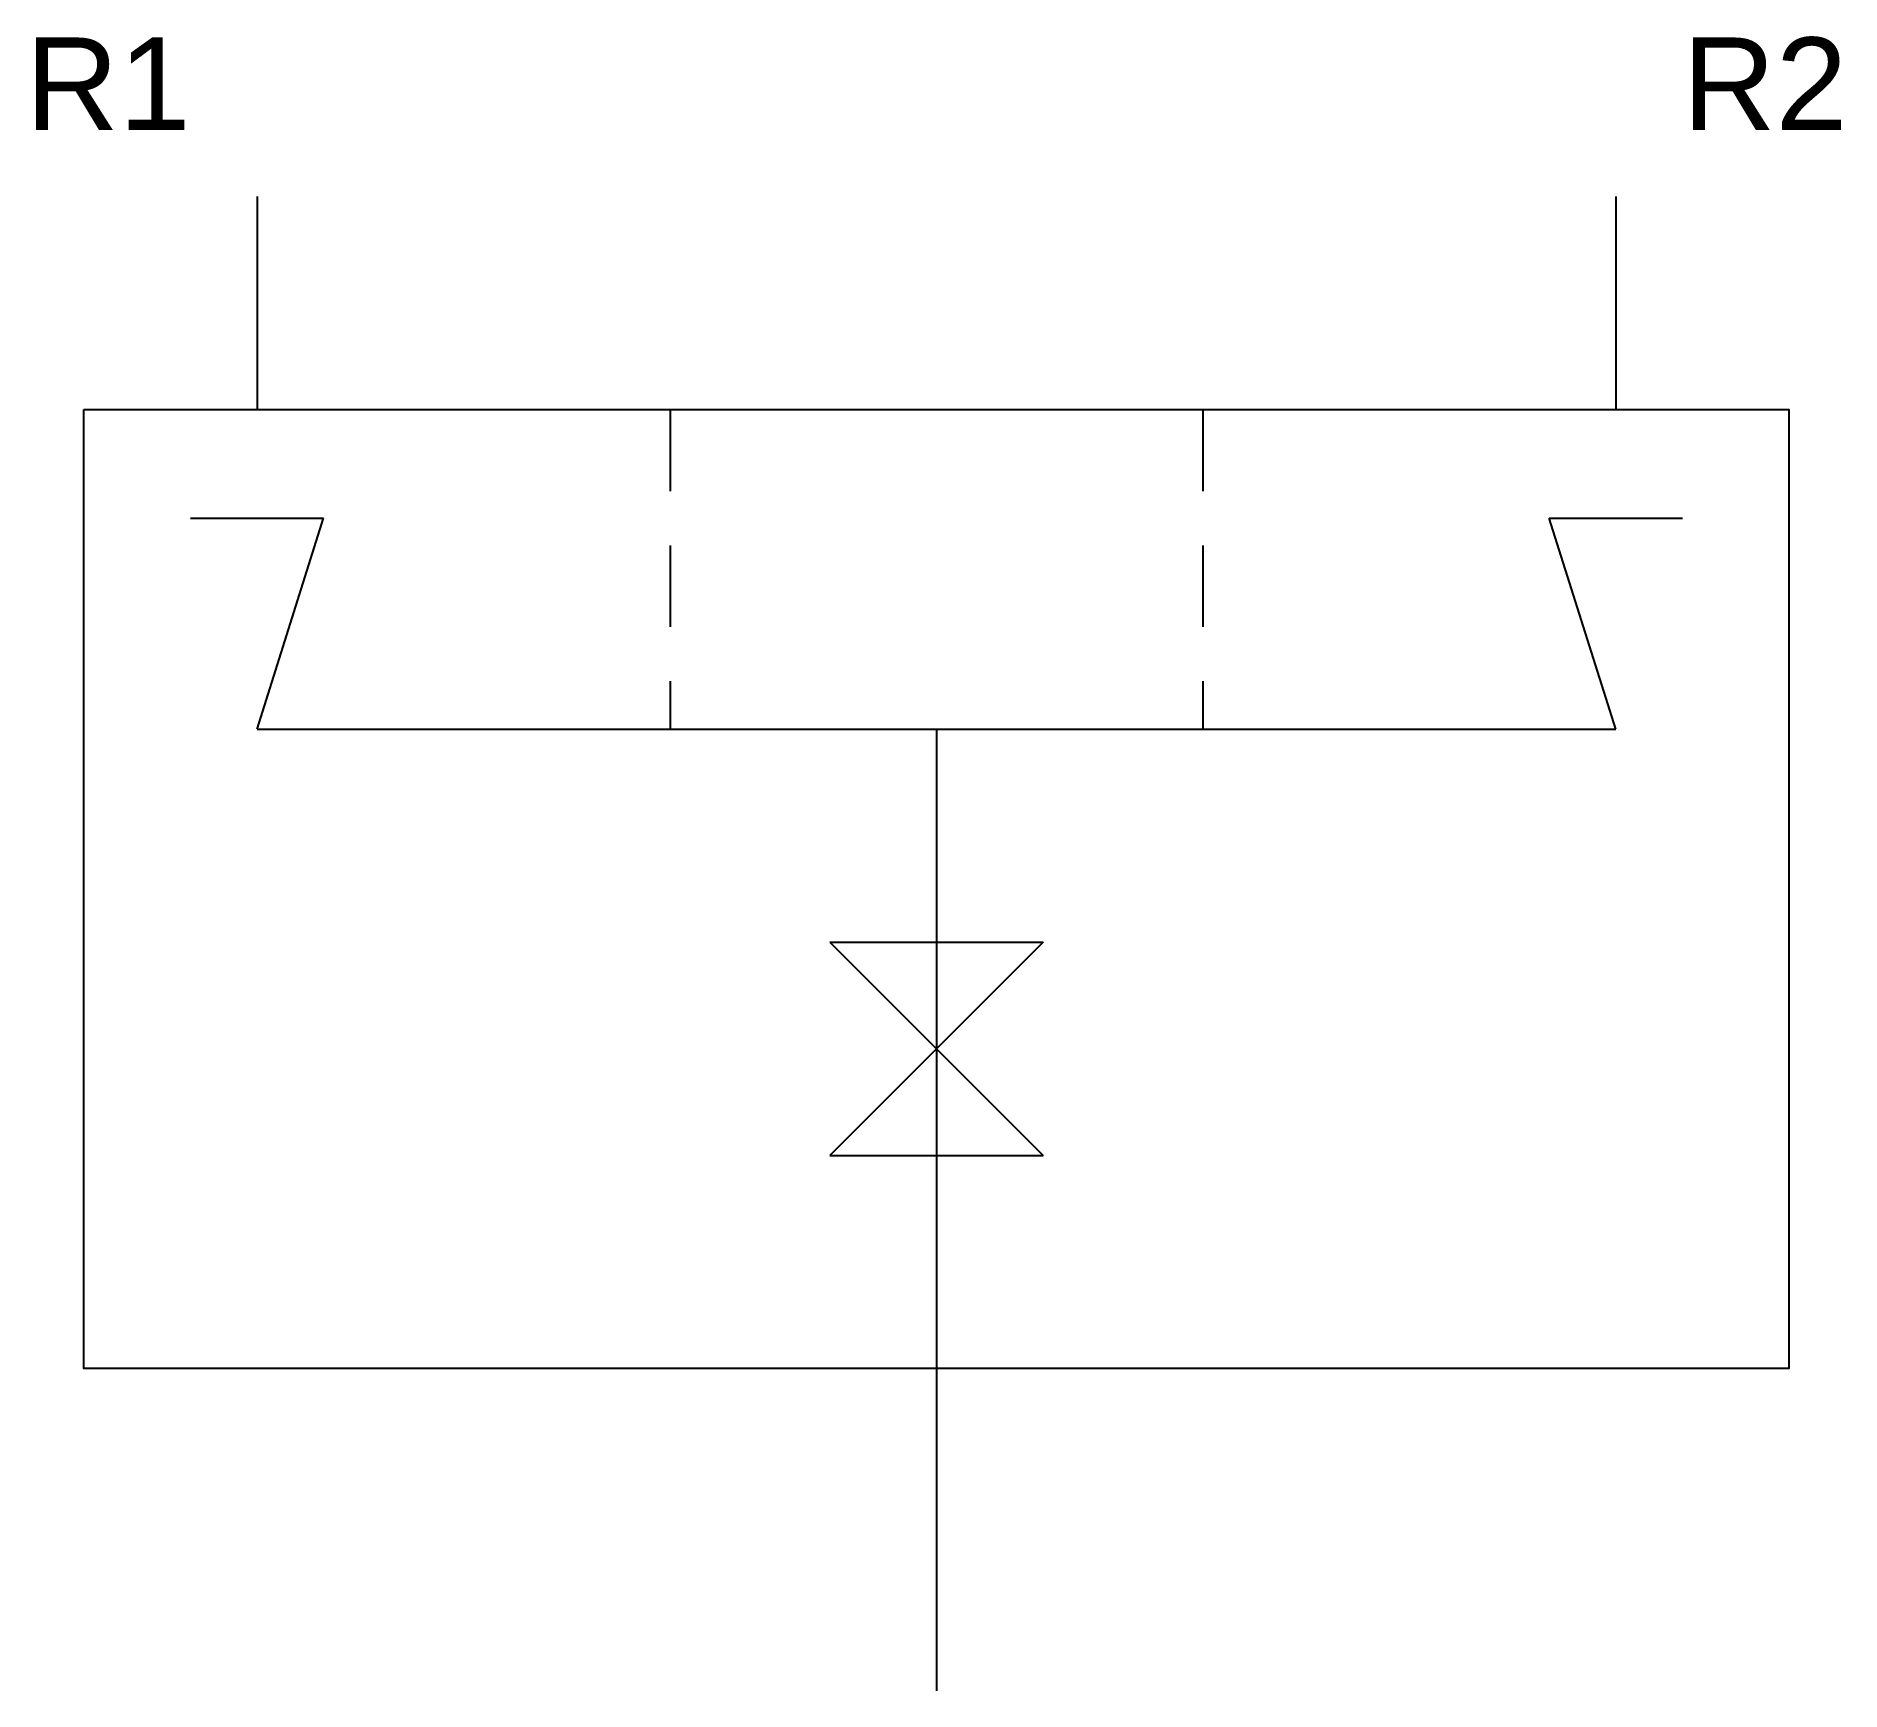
# Model space of a CAD drawing. Header units: millimetres. Extents: x -16.6 to 16.6, y -27.5 to 3.
import ezdxf
from ezdxf.enums import TextEntityAlignment as Align

# ---------------------------------------------------------------- set-up
doc = ezdxf.new("R2010")
doc.units = ezdxf.units.MM
doc.linetypes.add('SVG_1p5_1', pattern=[2.5, 1.5, -1])
doc.layers.get('0').update_dxf_attribs({"linetype": 'CONTINUOUS'})
doc.styles.add('ARIAL', font='arial.ttf')

# ---------------------------------------------------------------- blocks, each defined once
blk = doc.blocks.new('291_E_MV_SLD_IEC60617_ring_main_unit')
at = {"true_color": 0x0000ff}
for p, q in [((-12.5, 0), (-12.5, -3.922)), ((12.5, 0), (12.5, -3.922)), ((-13.725, -5.922), (-11.275, -5.922)), ((-12.5, -9.804), (-11.275, -5.922)), ((11.275, -5.922), (13.725, -5.922)), ((12.5, -9.804), (11.275, -5.922)), ((-12.5, -9.804), (12.5, -9.804)), ((0, -9.804), (0, -21.569)), ((-1.961, -13.725), (1.961, -17.647)), ((1.961, -13.725), (-1.961, -17.647)), ((-1.961, -13.725), (1.961, -13.725)), ((-1.961, -17.647), (1.961, -17.647)), ((0, -21.569), (0, -27.5))]:
    blk.add_line(p, q, dxfattribs=at)
at = {"linetype": 'SVG_1p5_1', "true_color": 0x0000ff}
for p, q in [((-4.902, -3.922), (-4.902, -9.804)), ((4.902, -3.922), (4.902, -9.804))]:
    blk.add_line(p, q, dxfattribs=at)
at = {"true_color": 0x0000ff}
blk.add_lwpolyline([(-15.686, -3.922), (15.686, -3.922), (15.686, -21.569), (-15.686, -21.569)], close=True, dxfattribs=at)
at = {"true_color": 0x0000ff, "style": 'ARIAL'}
blk.add_text('R1', height=1.7, dxfattribs=at).set_placement((-13.725, 1.225), align=Align.RIGHT)
blk.add_text('R2', height=1.7, dxfattribs=at).set_placement((13.725, 1.225))
blk.add_attdef('TAG', text='', height=2.5, dxfattribs=at).set_placement((-17.686, -2.2), align=Align.RIGHT)
at = {"color": 7, "style": 'ARIAL'}
for tag, p in [('VOLTAGE', (-17.686, -9)), ('CURRENT', (-17.686, -12)), ('MANUFACTURER', (-17.686, -15))]:
    blk.add_attdef(tag, text='', height=1.7, dxfattribs=at).set_placement(p, align=Align.RIGHT)

msp = doc.modelspace()

# ---------------------------------------------------------------- block references
msp.add_blockref('291_E_MV_SLD_IEC60617_ring_main_unit', (0, 0))

doc.saveas('drawing.dxf')
